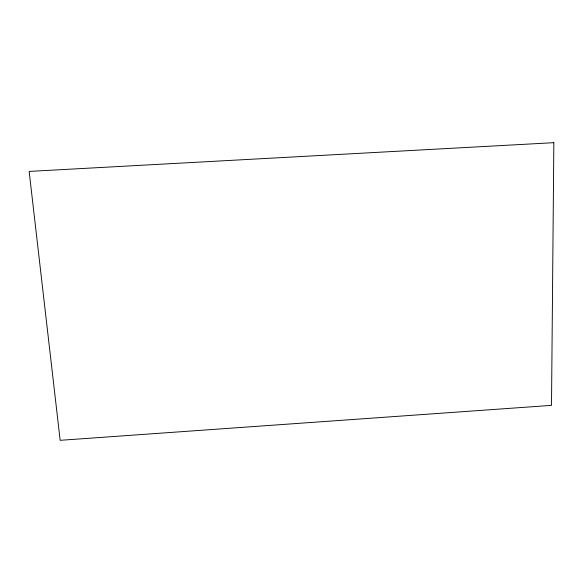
<?xml version="1.0" encoding="UTF-8"?>
<svg xmlns="http://www.w3.org/2000/svg" width="583" height="583" viewBox="0 0 583 583"><rect width="100%" height="100%" fill="white"/><g stroke="black" fill="none" stroke-linecap="round" stroke-linejoin="round"><path stroke-width="0.87" d="M553.85 142.682L551.511 405.367L60.158 440.318L29.15 171.417L553.85 142.682"/></g></svg>
